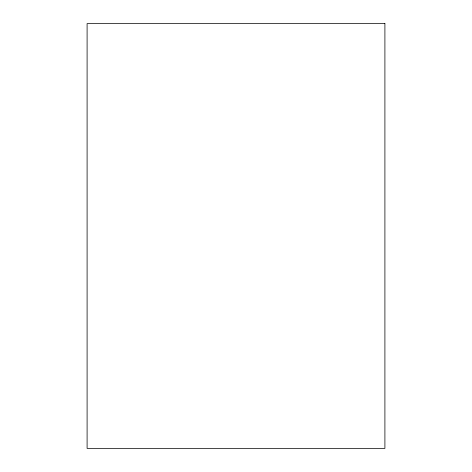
<?xml version="1.0" encoding="UTF-8"?>
<svg xmlns="http://www.w3.org/2000/svg" width="472" height="472" viewBox="0 0 472 472"><rect width="100%" height="100%" fill="white"/><g stroke="black" fill="none" stroke-linecap="round" stroke-linejoin="round"><path stroke-width="0.71" d="M384.904 23.6L87.096 23.6L87.096 448.4L384.904 448.4L384.904 23.6"/></g></svg>
